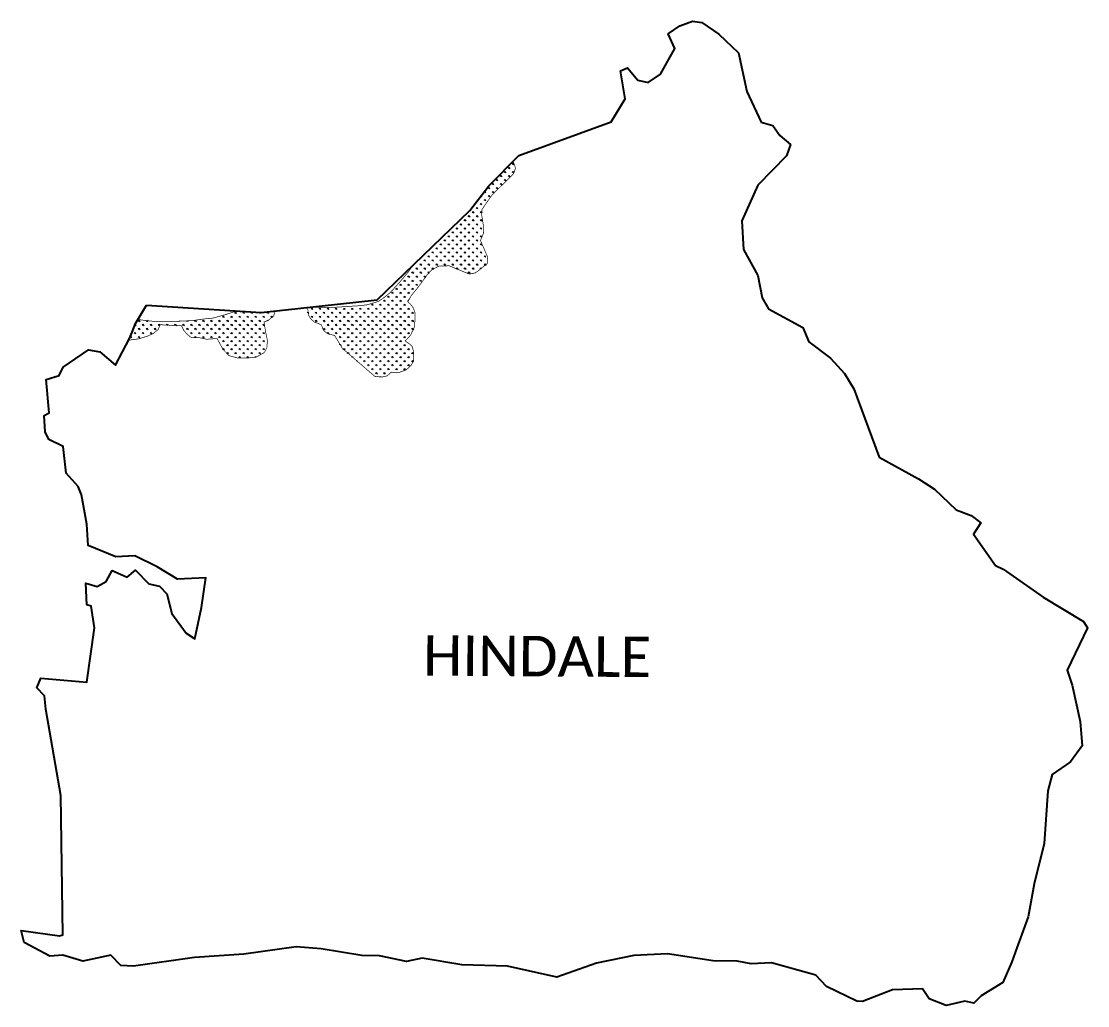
# Model space of a CAD drawing. Header units: metres. Extents: x 331007 to 335767, y 1797829 to 1802221.
import ezdxf

# ---------------------------------------------------------------- set-up
doc = ezdxf.new("R2010")
doc.units = ezdxf.units.M
doc.layers.add('MANGROOVES', color=112, linetype='Continuous')
doc.layers.add('VILLAGE NAME', color=250, linetype='Continuous')

msp = doc.modelspace()

# ---------------------------------------------------------------- hatches: boundary and pattern name
at = {"layer": 'MANGROOVES'}
h = msp.add_hatch(dxfattribs=at)
h.set_pattern_fill('GRASS', color=256)
h.paths.add_polyline_path([(332090.6, 1800879.6), (332108.4, 1800886.3), (332133.8, 1800906.9), (332140.5, 1800929.6), (332077.5, 1800922.7), (331977.7, 1800928.9), (331955, 1800924.5), (331918.5, 1800912.7), (331861.8, 1800897), (331821.4, 1800893.2), (331768.8, 1800885.6), (331683.9, 1800882.2), (331631.4, 1800882.6), (331595, 1800882.9), (331554.6, 1800887.3), (331527.4, 1800890.9), (331517.2, 1800873.6), (331501.1, 1800834.5), (331489.4, 1800805.9), (331485.6, 1800798.7), (331529.3, 1800804.1), (331570.6, 1800816.6), (331597.1, 1800829), (331618, 1800846.2), (331626.7, 1800867.6), (331722.2, 1800862.8), (331731.6, 1800843.3), (331747.2, 1800824.8), (331765.8, 1800810), (331804.3, 1800809.2), (331835.3, 1800802.6), (331881.3, 1800806), (331907.8, 1800756.7), (331934.3, 1800729.8), (331970, 1800719.7), (332013, 1800718.7), (332054.6, 1800722.5), (332092.2, 1800743.8), (332103.4, 1800765.7), (332105.5, 1800798), (332097.8, 1800834.2)])

# ---------------------------------------------------------------- linework, layer by layer
at = {"color": 3}
msp.add_lwpolyline([(331565.2, 1800954.3), (332077.5, 1800922.7), (332596.2, 1800979.1), (333008.9, 1801377.5), (333093.3, 1801488.1), (333228.6, 1801623.3), (333640.8, 1801773.7), (333702.7, 1801875.7), (333682, 1802000.2), (333713, 1802014.1), (333759.2, 1801959.6), (333805.4, 1801949), (333860.7, 1801985.2), (333924.3, 1802100.5), (333895.2, 1802165.6), (333946, 1802200.8), (334003.4, 1802221.5), (334044.6, 1802215.7), (334120.5, 1802164.5), (334208.5, 1802081.6), (334245.3, 1801908.3), (334309.1, 1801771.5), (334362.4, 1801757.1), (334393.4, 1801712), (334441.3, 1801671.4), (334423, 1801621.7), (334295.3, 1801490.3), (334223.1, 1801331.6), (334231, 1801203.8), (334295.2, 1801087), (334314.2, 1800987.3), (334342.6, 1800939.1), (334495.7, 1800855.2), (334522.9, 1800791.5), (334619.3, 1800718), (334681.8, 1800649.9), (334723.6, 1800581.3), (334836.7, 1800276.6), (335012.2, 1800180.2), (335082.9, 1800133.7), (335180.2, 1800041.3), (335247, 1800016.1), (335290, 1799983.5), (335258.2, 1799933.2), (335356, 1799792.9), (335389.9, 1799776.6), (335568.8, 1799651.4), (335748.8, 1799543.2), (335767.3, 1799514.4), (335675.2, 1799326.7), (335697.4, 1799259.3), (335733.1, 1799097), (335743.3, 1798988.4), (335690.8, 1798916.5), (335608.6, 1798860.9), (335589.3, 1798786.9), (335573.1, 1798552.4), (335527.8, 1798372), (335502.4, 1798225), (335451.3, 1798086.2), (335428.8, 1798025), (335389.3, 1797931.6), (335291.2, 1797873.1), (335259.7, 1797840.2), (335219, 1797849.6), (335135.5, 1797828.8), (335060, 1797858.7), (335030, 1797904.6), (334896.7, 1797898.9), (334762, 1797847.9), (334737, 1797848.5), (334600.7, 1797914.1), (334553.1, 1797965.4), (334356.4, 1798019.6), (334265, 1798015.1), (334202, 1798028), (334095.2, 1798028.8), (333891.4, 1798059.5), (333741.2, 1798052.4), (333574.2, 1798017.8), (333397.3, 1797956), (333177.8, 1798005.3), (332973.6, 1798010.5), (332796.9, 1798040.7), (332726.1, 1798025.2), (332606.4, 1798050.7), (332526.6, 1798053.2), (332345.3, 1798082.5), (332233.4, 1798091.9), (332000.4, 1798059.1), (331780.1, 1798043.7), (331508.4, 1798005.6), (331450.6, 1798008.2), (331407.1, 1798053.9), (331282.3, 1798026.8), (331191.9, 1798053.9), (331133.9, 1798050.4), (331019.3, 1798110.2), (331007, 1798163.7), (331176.7, 1798141.1), (331192.7, 1798144.9), (331182.9, 1798767.3), (331116.2, 1799151.5), (331111, 1799210.8), (331076.7, 1799247), (331094.5, 1799290), (331299.7, 1799272.1), (331334, 1799514.2), (331319.4, 1799611.6), (331299.9, 1799616.9), (331295.1, 1799714.4), (331346.3, 1799699.8), (331385.4, 1799721.3), (331411.9, 1799771.2), (331480, 1799740.3), (331516.1, 1799772.5), (331576.6, 1799710.7), (331623.4, 1799700.5), (331656.2, 1799666.3), (331678.6, 1799579.1), (331743.3, 1799491.7), (331781.4, 1799465.5), (331810.8, 1799606.3), (331830.4, 1799737.3), (331704.1, 1799732.1), (331613.3, 1799787.3), (331513.9, 1799835.9), (331428.9, 1799831.3), (331305, 1799881.8), (331299.6, 1799977.9), (331275.3, 1800108.9), (331261.2, 1800145.2), (331207, 1800204.5), (331194.2, 1800324.5), (331129.1, 1800355.8), (331114, 1800389.5), (331108.5, 1800462.3), (331131.5, 1800475), (331118, 1800623.3), (331175.5, 1800641), (331193.6, 1800677.7), (331307.6, 1800755), (331358.2, 1800746.3), (331426.7, 1800686.4), (331489.4, 1800805.9), (331501.1, 1800834.5), (331517.2, 1800873.6), (331565.2, 1800954.3)], dxfattribs=at)
at = {"layer": 'MANGROOVES', "linetype": 'Continuous'}
for p, q in [((333167.5, 1801547.1), (333164.1, 1801550.5)), ((333167.5, 1801547.1), (333167.5, 1801551.9)), ((333167.5, 1801547.1), (333170.9, 1801550.5)), ((333185.5, 1801565.1), (333182.1, 1801568.5)), ((333185.5, 1801565.1), (333185.5, 1801569.9)), ((333185.5, 1801565.1), (333188.8, 1801568.5)), ((333203.4, 1801583.1), (333200.1, 1801586.4)), ((333203.4, 1801547.1), (333200.1, 1801550.5)), ((333203.4, 1801583.1), (333203.4, 1801587.8)), ((333203.4, 1801583.1), (333206.6, 1801586.2)), ((333203.4, 1801547.1), (333203.4, 1801551.9)), ((333203.4, 1801547.1), (333206.8, 1801550.5)), ((333113.6, 1801493.3), (333110.3, 1801496.6)), ((333113.6, 1801493.3), (333113.6, 1801498)), ((333113.6, 1801493.3), (333117, 1801496.6)), ((333131.6, 1801511.2), (333128.2, 1801514.6)), ((333131.6, 1801511.2), (333131.6, 1801516)), ((333131.6, 1801511.2), (333134.9, 1801514.6)), ((333149.5, 1801529.2), (333146.2, 1801532.5)), ((333149.5, 1801493.3), (333146.2, 1801496.6)), ((333149.5, 1801529.2), (333149.5, 1801533.9)), ((333149.5, 1801529.2), (333152.9, 1801532.5)), ((333149.5, 1801493.3), (333149.5, 1801498)), ((333149.5, 1801493.3), (333152.9, 1801496.6)), ((333167.5, 1801511.2), (333164.1, 1801514.6)), ((333167.5, 1801511.2), (333167.5, 1801516)), ((333167.5, 1801511.2), (333170.9, 1801514.6)), ((333185.5, 1801529.2), (333182.1, 1801532.5)), ((333185.5, 1801529.2), (333185.5, 1801533.9)), ((333185.5, 1801529.2), (333188.8, 1801532.5)), ((333077.7, 1801457.3), (333074.3, 1801460.7)), ((333077.7, 1801457.3), (333077.7, 1801462.1)), ((333077.7, 1801457.3), (333081.1, 1801460.7)), ((333095.7, 1801475.3), (333092.3, 1801478.7)), ((333095.7, 1801475.3), (333095.7, 1801480.1)), ((333095.7, 1801475.3), (333099, 1801478.7)), ((333113.6, 1801457.3), (333110.3, 1801460.7)), ((333113.6, 1801457.3), (333113.6, 1801462.1)), ((333113.6, 1801457.3), (333117, 1801460.7)), ((333131.6, 1801475.3), (333128.2, 1801478.7)), ((333131.6, 1801475.3), (333131.6, 1801480.1)), ((333131.6, 1801475.3), (333134.9, 1801478.7)), ((333044.4, 1801424), (333045.1, 1801424.8)), ((333059.7, 1801403.5), (333056.4, 1801406.8)), ((333059.7, 1801439.4), (333057.7, 1801441.5)), ((333059.7, 1801439.4), (333059.7, 1801444.1)), ((333059.7, 1801439.4), (333063.1, 1801442.7)), ((333059.7, 1801403.5), (333059.7, 1801408.2)), ((333059.7, 1801403.5), (333063.1, 1801406.8)), ((333077.7, 1801421.4), (333074.3, 1801424.8)), ((333077.7, 1801421.4), (333077.7, 1801426.2)), ((333077.7, 1801421.4), (333081.1, 1801424.8)), ((333095.7, 1801439.4), (333092.3, 1801442.7)), ((333095.7, 1801439.4), (333095.7, 1801444.1)), ((333095.7, 1801439.4), (333099, 1801442.7)), ((333005.9, 1801349.6), (333002.5, 1801352.9)), ((333005.9, 1801349.6), (333005.9, 1801354.3)), ((333005.9, 1801349.6), (333009.2, 1801352.9)), ((333023.8, 1801367.5), (333020.5, 1801370.9)), ((333023.8, 1801367.5), (333023.8, 1801372.3)), ((333023.8, 1801367.5), (333027.2, 1801370.9)), ((333041.8, 1801385.5), (333038.4, 1801388.9)), ((333041.8, 1801349.6), (333038.4, 1801352.9)), ((333041.8, 1801385.5), (333041.8, 1801390.3)), ((333041.8, 1801385.5), (333045.1, 1801388.9)), ((333041.8, 1801349.6), (333041.8, 1801354.3)), ((333041.8, 1801349.6), (333045.1, 1801352.9)), ((333059.7, 1801367.5), (333056.4, 1801370.9)), ((333059.7, 1801367.5), (333059.7, 1801372.3)), ((333059.7, 1801367.5), (333063, 1801370.8)), ((332969.9, 1801313.7), (332966.6, 1801317)), ((332969.9, 1801313.7), (332969.9, 1801318.4)), ((332969.9, 1801313.7), (332973.3, 1801317)), ((332987.9, 1801331.6), (332984.5, 1801335)), ((332987.9, 1801331.6), (332987.9, 1801336.4)), ((332987.9, 1801331.6), (332991.3, 1801335)), ((333005.9, 1801313.7), (333002.5, 1801317)), ((333005.9, 1801313.7), (333005.9, 1801318.4)), ((333005.9, 1801313.7), (333009.2, 1801317)), ((333023.8, 1801331.6), (333020.5, 1801335)), ((333023.8, 1801331.6), (333023.8, 1801336.4)), ((333023.8, 1801331.6), (333027.2, 1801335)), ((333041.8, 1801313.7), (333038.4, 1801317)), ((333041.8, 1801313.7), (333041.8, 1801318.4)), ((333041.8, 1801313.7), (333045.1, 1801317)), ((333059.7, 1801331.6), (333056.4, 1801335)), ((333059.7, 1801331.6), (333059.7, 1801336.4)), ((333059.7, 1801331.6), (333063.1, 1801335)), ((332916.1, 1801259.8), (332912.7, 1801263.1)), ((332916.1, 1801259.8), (332916.1, 1801264.5)), ((332916.1, 1801259.8), (332919.4, 1801263.1)), ((332934, 1801277.7), (332930.6, 1801281.1)), ((332934, 1801277.7), (332934, 1801282.5)), ((332934, 1801277.7), (332937.4, 1801281.1)), ((332952, 1801295.7), (332948.6, 1801299.1)), ((332952, 1801259.8), (332948.6, 1801263.1)), ((332952, 1801295.7), (332952, 1801300.5)), ((332952, 1801295.7), (332955.3, 1801299.1)), ((332952, 1801259.8), (332952, 1801264.5)), ((332952, 1801259.8), (332955.3, 1801263.1)), ((332969.9, 1801277.7), (332966.6, 1801281.1)), ((332969.9, 1801277.7), (332969.9, 1801282.5)), ((332969.9, 1801277.7), (332973.3, 1801281.1)), ((332987.9, 1801295.7), (332984.5, 1801299.1)), ((332987.9, 1801259.8), (332984.5, 1801263.1)), ((332987.9, 1801295.7), (332987.9, 1801300.5)), ((332987.9, 1801295.7), (332991.3, 1801299.1)), ((332987.9, 1801259.8), (332987.9, 1801264.5)), ((332987.9, 1801259.8), (332991.3, 1801263.1)), ((333005.9, 1801277.7), (333002.5, 1801281.1)), ((333005.9, 1801277.7), (333005.9, 1801282.5)), ((333005.9, 1801277.7), (333009.2, 1801281.1)), ((333023.8, 1801295.7), (333020.5, 1801299.1)), ((333023.8, 1801259.8), (333020.5, 1801263.1)), ((333023.8, 1801295.7), (333023.8, 1801300.5)), ((333023.8, 1801295.7), (333027.2, 1801299.1)), ((333023.8, 1801259.8), (333023.8, 1801264.5)), ((333023.8, 1801259.8), (333027.2, 1801263.1)), ((333041.8, 1801277.7), (333038.4, 1801281.1)), ((333041.8, 1801277.7), (333041.8, 1801282.5)), ((333041.8, 1801277.7), (333045.1, 1801281.1)), ((333059.7, 1801295.7), (333056.4, 1801299.1)), ((333059.7, 1801259.8), (333056.4, 1801263.1)), ((333059.7, 1801295.7), (333059.7, 1801300.5)), ((333059.7, 1801295.7), (333063.1, 1801299.1)), ((333059.7, 1801259.8), (333059.7, 1801264.5)), ((333059.7, 1801259.8), (333063.1, 1801263.1)), ((332862.2, 1801205.9), (332858.8, 1801209.3)), ((332862.2, 1801205.9), (332862.2, 1801210.7)), ((332862.2, 1801205.9), (332865.5, 1801209.3)), ((332880.1, 1801223.9), (332876.8, 1801227.2)), ((332880.1, 1801223.9), (332880.1, 1801228.6)), ((332880.1, 1801223.9), (332883.5, 1801227.2)), ((332898.1, 1801241.8), (332894.7, 1801245.2)), ((332898.1, 1801205.9), (332894.7, 1801209.3)), ((332898.1, 1801241.8), (332898.1, 1801246.6)), ((332898.1, 1801241.8), (332901.5, 1801245.2)), ((332898.1, 1801205.9), (332898.1, 1801210.7)), ((332898.1, 1801205.9), (332901.5, 1801209.3)), ((332916.1, 1801223.9), (332912.7, 1801227.2)), ((332916.1, 1801223.9), (332916.1, 1801228.6)), ((332916.1, 1801223.9), (332919.4, 1801227.2)), ((332934, 1801241.8), (332930.6, 1801245.2)), ((332934, 1801205.9), (332930.6, 1801209.3)), ((332934, 1801241.8), (332934, 1801246.6)), ((332934, 1801241.8), (332937.4, 1801245.2)), ((332934, 1801205.9), (332934, 1801210.7)), ((332934, 1801205.9), (332937.4, 1801209.3)), ((332952, 1801223.9), (332948.6, 1801227.2)), ((332952, 1801223.9), (332952, 1801228.6)), ((332952, 1801223.9), (332955.3, 1801227.2)), ((332969.9, 1801241.8), (332966.6, 1801245.2)), ((332969.9, 1801205.9), (332966.6, 1801209.3)), ((332969.9, 1801241.8), (332969.9, 1801246.6)), ((332969.9, 1801241.8), (332973.3, 1801245.2)), ((332969.9, 1801205.9), (332969.9, 1801210.7)), ((332969.9, 1801205.9), (332973.3, 1801209.3)), ((332987.9, 1801223.9), (332984.5, 1801227.2)), ((332987.9, 1801223.9), (332987.9, 1801228.6)), ((332987.9, 1801223.9), (332991.3, 1801227.2)), ((333005.9, 1801241.8), (333002.5, 1801245.2)), ((333005.9, 1801205.9), (333002.5, 1801209.3)), ((333005.9, 1801241.8), (333005.9, 1801246.6)), ((333005.9, 1801241.8), (333009.2, 1801245.2)), ((333005.9, 1801205.9), (333005.9, 1801210.7)), ((333005.9, 1801205.9), (333009.2, 1801209.3)), ((333023.8, 1801223.9), (333020.5, 1801227.2)), ((333023.8, 1801223.9), (333023.8, 1801228.6)), ((333023.8, 1801223.9), (333027.2, 1801227.2)), ((333041.8, 1801241.8), (333038.4, 1801245.2)), ((333041.8, 1801205.9), (333038.4, 1801209.3)), ((333041.8, 1801241.8), (333041.8, 1801246.6)), ((333041.8, 1801241.8), (333045.1, 1801245.2)), ((333041.8, 1801205.9), (333041.8, 1801210.7)), ((333041.8, 1801205.9), (333045.1, 1801209.3)), ((333059.7, 1801223.9), (333056.4, 1801227.2)), ((333059.7, 1801223.9), (333059.7, 1801228.6)), ((333059.7, 1801223.9), (333063.1, 1801227.2)), ((332826.3, 1801170), (332822.9, 1801173.3)), ((332826.3, 1801170), (332826.3, 1801174.7)), ((332826.3, 1801170), (332829.6, 1801173.3)), ((332844.2, 1801187.9), (332840.8, 1801191.3)), ((332844.2, 1801187.9), (332844.2, 1801192.7)), ((332844.2, 1801187.9), (332847.6, 1801191.3)), ((332862.2, 1801170), (332858.8, 1801173.3)), ((332862.2, 1801170), (332862.2, 1801174.7)), ((332862.2, 1801170), (332865.5, 1801173.3)), ((332880.1, 1801187.9), (332876.8, 1801191.3)), ((332880.1, 1801187.9), (332880.1, 1801192.7)), ((332880.1, 1801187.9), (332883.5, 1801191.3)), ((332898.1, 1801170), (332894.7, 1801173.3)), ((332898.1, 1801170), (332898.1, 1801174.7)), ((332898.1, 1801170), (332901.5, 1801173.3)), ((332916.1, 1801187.9), (332912.7, 1801191.3)), ((332916.1, 1801187.9), (332916.1, 1801192.7)), ((332916.1, 1801187.9), (332919.4, 1801191.3)), ((332934, 1801170), (332930.6, 1801173.3)), ((332934, 1801170), (332934, 1801174.7)), ((332934, 1801170), (332937.4, 1801173.3)), ((332952, 1801187.9), (332948.6, 1801191.3)), ((332952, 1801187.9), (332952, 1801192.7)), ((332952, 1801187.9), (332955.3, 1801191.3)), ((332969.9, 1801170), (332966.6, 1801173.3)), ((332969.9, 1801170), (332969.9, 1801174.7)), ((332969.9, 1801170), (332973.3, 1801173.3)), ((332987.9, 1801187.9), (332984.5, 1801191.3)), ((332987.9, 1801187.9), (332987.9, 1801192.7)), ((332987.9, 1801187.9), (332991.3, 1801191.3)), ((333005.9, 1801170), (333002.5, 1801173.3)), ((333005.9, 1801170), (333005.9, 1801174.7)), ((333005.9, 1801170), (333009.2, 1801173.3)), ((333023.8, 1801187.9), (333020.5, 1801191.3)), ((333023.8, 1801187.9), (333023.8, 1801192.7)), ((333023.8, 1801187.9), (333027.2, 1801191.3)), ((333041.8, 1801170), (333038.4, 1801173.3)), ((333041.8, 1801170), (333041.8, 1801174.7)), ((333041.8, 1801170), (333045.1, 1801173.3)), ((333059.7, 1801187.9), (333056.4, 1801191.3)), ((333059.7, 1801187.9), (333059.7, 1801192.7)), ((333059.7, 1801187.9), (333063.1, 1801191.3)), ((333077.7, 1801170), (333074.3, 1801173.3)), ((333077.7, 1801170), (333077.7, 1801174.7)), ((333077.7, 1801170), (333081.1, 1801173.3)), ((332772.4, 1801116.1), (332769, 1801119.5)), ((332772.4, 1801116.1), (332772.4, 1801120.9)), ((332772.4, 1801116.1), (332775.7, 1801119.5)), ((332790.3, 1801134), (332787, 1801137.4)), ((332790.3, 1801134), (332790.3, 1801138.8)), ((332790.3, 1801134), (332793.7, 1801137.4)), ((332808.3, 1801152), (332804.9, 1801155.4)), ((332808.3, 1801116.1), (332804.9, 1801119.5)), ((332808.3, 1801152), (332808.3, 1801156.8)), ((332808.3, 1801152), (332811.7, 1801155.4)), ((332808.3, 1801116.1), (332808.3, 1801120.9)), ((332808.3, 1801116.1), (332811.7, 1801119.5)), ((332826.3, 1801134), (332822.9, 1801137.4)), ((332826.3, 1801134), (332826.3, 1801138.8)), ((332826.3, 1801134), (332829.6, 1801137.4)), ((332844.2, 1801152), (332840.8, 1801155.4)), ((332844.2, 1801116.1), (332840.8, 1801119.5)), ((332844.2, 1801152), (332844.2, 1801156.8)), ((332844.2, 1801152), (332847.6, 1801155.4)), ((332844.2, 1801116.1), (332844.2, 1801120.9)), ((332844.2, 1801116.1), (332847.6, 1801119.5)), ((332862.2, 1801134), (332858.8, 1801137.4)), ((332862.2, 1801134), (332862.2, 1801138.8)), ((332862.2, 1801134), (332865.5, 1801137.4)), ((332880.1, 1801152), (332876.8, 1801155.4)), ((332880.1, 1801152), (332880.1, 1801156.8)), ((332880.1, 1801152), (332883.5, 1801155.4)), ((332898.1, 1801134), (332894.7, 1801137.4)), ((332898.1, 1801134), (332898.1, 1801138.8)), ((332898.1, 1801134), (332901.5, 1801137.4)), ((332916.1, 1801152), (332912.7, 1801155.4)), ((332916.1, 1801152), (332916.1, 1801156.8)), ((332916.1, 1801152), (332919.4, 1801155.4)), ((332934, 1801134), (332930.6, 1801137.4)), ((332934, 1801134), (332934, 1801138.8)), ((332934, 1801134), (332937.4, 1801137.4)), ((332952, 1801152), (332948.6, 1801155.4)), ((332952, 1801116.1), (332948.6, 1801119.5)), ((332952, 1801152), (332952, 1801156.8)), ((332952, 1801152), (332955.3, 1801155.4)), ((332952, 1801116.1), (332952, 1801120.9)), ((332952, 1801116.1), (332955.3, 1801119.5)), ((332969.9, 1801134), (332966.6, 1801137.4)), ((332969.9, 1801134), (332969.9, 1801138.8)), ((332969.9, 1801134), (332973.3, 1801137.4)), ((332987.9, 1801152), (332984.5, 1801155.4)), ((332987.9, 1801116.1), (332984.5, 1801119.5)), ((332987.9, 1801152), (332987.9, 1801156.8)), ((332987.9, 1801152), (332991.3, 1801155.4)), ((332987.9, 1801116.1), (332987.9, 1801120.9)), ((332987.9, 1801116.1), (332991.3, 1801119.5)), ((333005.9, 1801134), (333002.5, 1801137.4)), ((333005.9, 1801134), (333005.9, 1801138.8)), ((333005.9, 1801134), (333009.2, 1801137.4)), ((333023.8, 1801152), (333020.5, 1801155.4)), ((333023.8, 1801116.1), (333020.5, 1801119.5)), ((333023.8, 1801152), (333023.8, 1801156.8)), ((333023.8, 1801152), (333027.2, 1801155.4)), ((333023.8, 1801116.1), (333023.8, 1801120.9)), ((333023.8, 1801116.1), (333027.2, 1801119.5)), ((333041.8, 1801134), (333038.4, 1801137.4)), ((333041.8, 1801134), (333041.8, 1801138.8)), ((333041.8, 1801134), (333045.1, 1801137.4)), ((333059.7, 1801152), (333056.4, 1801155.4)), ((333058.4, 1801117.5), (333056.4, 1801119.5)), ((333059.7, 1801152), (333059.7, 1801156.8)), ((333059.7, 1801152), (333063.1, 1801155.4)), ((333059.7, 1801118.6), (333059.7, 1801120.9)), ((333077.7, 1801134), (333074.3, 1801137.4)), ((333077.7, 1801134), (333077.7, 1801138.8)), ((333077.7, 1801134), (333081.1, 1801137.4)), ((332718.5, 1801062.2), (332715.1, 1801065.6)), ((332718.5, 1801062.2), (332718.5, 1801067)), ((332718.5, 1801062.2), (332721.9, 1801065.6)), ((332736.4, 1801080.2), (332733.1, 1801083.5)), ((332736.4, 1801080.2), (332736.4, 1801084.9)), ((332736.4, 1801080.2), (332739.8, 1801083.5)), ((332754.4, 1801098.1), (332751, 1801101.5)), ((332754.4, 1801062.2), (332751, 1801065.6)), ((332754.4, 1801098.1), (332754.4, 1801102.9)), ((332754.4, 1801098.1), (332757.8, 1801101.5)), ((332754.4, 1801062.2), (332754.4, 1801067)), ((332754.4, 1801062.2), (332757.8, 1801065.6)), ((332772.4, 1801080.2), (332769, 1801083.5)), ((332772.4, 1801080.2), (332772.4, 1801084.9)), ((332772.4, 1801080.2), (332775.7, 1801083.5)), ((332790.3, 1801098.1), (332787, 1801101.5)), ((332790.3, 1801062.2), (332787, 1801065.6)), ((332790.3, 1801098.1), (332790.3, 1801102.9)), ((332790.3, 1801098.1), (332793.7, 1801101.5)), ((332790.3, 1801062.2), (332790.3, 1801067)), ((332790.3, 1801062.2), (332793.7, 1801065.6)), ((332808.3, 1801080.2), (332804.9, 1801083.5)), ((332808.3, 1801080.2), (332808.3, 1801084.9)), ((332808.3, 1801080.2), (332811.7, 1801083.5)), ((332826.3, 1801098.1), (332822.9, 1801101.5)), ((332826.3, 1801098.1), (332826.3, 1801102.9)), ((332826.3, 1801098.1), (332826.7, 1801098.5)), ((333005.9, 1801098.1), (333002.5, 1801101.5)), ((333005.9, 1801098.1), (333005.9, 1801102.9)), ((333005.9, 1801098.1), (333009.2, 1801101.5)), ((332682.6, 1801026.3), (332679.2, 1801029.7)), ((332682.6, 1801026.3), (332682.6, 1801031)), ((332682.6, 1801026.3), (332685.9, 1801029.7)), ((332700.5, 1801044.2), (332697.2, 1801047.6)), ((332700.5, 1801044.2), (332700.5, 1801049)), ((332700.5, 1801044.2), (332703.9, 1801047.6)), ((332718.5, 1801026.3), (332715.1, 1801029.7)), ((332718.5, 1801026.3), (332718.5, 1801031)), ((332718.5, 1801026.3), (332721.9, 1801029.7)), ((332736.4, 1801044.2), (332733.1, 1801047.6)), ((332736.4, 1801044.2), (332736.4, 1801049)), ((332736.4, 1801044.2), (332739.8, 1801047.6)), ((332754.4, 1801026.3), (332751, 1801029.7)), ((332754.4, 1801026.3), (332754.4, 1801031)), ((332754.4, 1801026.3), (332757.8, 1801029.7)), ((332772.4, 1801044.2), (332769, 1801047.6)), ((332772.4, 1801044.2), (332772.4, 1801049)), ((332772.4, 1801044.2), (332775.7, 1801047.6)), ((332628.7, 1800972.4), (332625.3, 1800975.8)), ((332628.7, 1800972.4), (332628.7, 1800977.2)), ((332628.7, 1800972.4), (332632.1, 1800975.8)), ((332646.6, 1800990.4), (332643.3, 1800993.7)), ((332646.6, 1800990.4), (332646.6, 1800995.1)), ((332646.6, 1800990.4), (332650, 1800993.7)), ((332664.6, 1801008.3), (332661.2, 1801011.7)), ((332664.6, 1800972.4), (332661.2, 1800975.8)), ((332664.6, 1801008.3), (332664.6, 1801013.1)), ((332664.6, 1801008.3), (332668, 1801011.7)), ((332664.6, 1800972.4), (332664.6, 1800977.2)), ((332664.6, 1800972.4), (332668, 1800975.8)), ((332682.6, 1800990.4), (332679.2, 1800993.7)), ((332682.6, 1800990.4), (332682.6, 1800995.1)), ((332682.6, 1800990.4), (332685.9, 1800993.7)), ((332700.5, 1801008.3), (332697.2, 1801011.7)), ((332700.5, 1800972.4), (332697.2, 1800975.8)), ((332700.5, 1801008.3), (332700.5, 1801013.1)), ((332700.5, 1801008.3), (332703.9, 1801011.7)), ((332700.5, 1800972.4), (332700.5, 1800977.2)), ((332700.5, 1800972.4), (332703.9, 1800975.8)), ((332718.5, 1800990.4), (332715.1, 1800993.7)), ((332718.5, 1800990.4), (332718.5, 1800995.1)), ((332718.5, 1800990.4), (332721.9, 1800993.7)), ((332736.4, 1801008.3), (332733.1, 1801011.7)), ((332734.9, 1800974), (332733.1, 1800975.8)), ((332736.4, 1801008.3), (332736.4, 1801013.1)), ((332736.4, 1801008.3), (332739.8, 1801011.7)), ((332736.4, 1800976.8), (332736.4, 1800977.2)), ((332287.4, 1800919.9), (332287.4, 1800923.3)), ((332287.7, 1800918.8), (332290.8, 1800921.9)), ((332305.4, 1800936.5), (332302, 1800939.9)), ((332305.4, 1800936.5), (332305.4, 1800941.2)), ((332305.4, 1800936.5), (332308.8, 1800939.9)), ((332323.4, 1800918.5), (332320, 1800921.9)), ((332323.4, 1800918.5), (332323.4, 1800923.3)), ((332323.4, 1800918.5), (332326.7, 1800921.9)), ((332341.3, 1800936.5), (332338, 1800939.9)), ((332341.3, 1800936.5), (332341.3, 1800941.2)), ((332341.3, 1800936.5), (332344.7, 1800939.9)), ((332359.3, 1800918.5), (332355.9, 1800921.9)), ((332359.3, 1800918.5), (332359.3, 1800923.3)), ((332359.3, 1800918.5), (332362.6, 1800921.9)), ((332377.2, 1800936.5), (332373.9, 1800939.9)), ((332377.2, 1800936.5), (332377.2, 1800941.2)), ((332377.2, 1800936.5), (332380.6, 1800939.9)), ((332395.2, 1800918.5), (332391.8, 1800921.9)), ((332395.2, 1800918.5), (332395.2, 1800923.3)), ((332395.2, 1800918.5), (332398.6, 1800921.9)), ((332413.2, 1800936.5), (332409.8, 1800939.9)), ((332413.2, 1800936.5), (332413.2, 1800941.2)), ((332413.2, 1800936.5), (332416.5, 1800939.9)), ((332431.1, 1800918.5), (332427.8, 1800921.9)), ((332431.1, 1800918.5), (332431.1, 1800923.3)), ((332431.1, 1800918.5), (332434.5, 1800921.9)), ((332449.1, 1800936.5), (332445.7, 1800939.9)), ((332449.1, 1800936.5), (332449.1, 1800941.2)), ((332449.1, 1800936.5), (332452.4, 1800939.9)), ((332467, 1800918.5), (332463.7, 1800921.9)), ((332467, 1800918.5), (332467, 1800923.3)), ((332467, 1800918.5), (332470.4, 1800921.9)), ((332485, 1800936.5), (332481.6, 1800939.9)), ((332485, 1800936.5), (332485, 1800941.2)), ((332485, 1800936.5), (332488.4, 1800939.9)), ((332503, 1800918.5), (332499.6, 1800921.9)), ((332503, 1800918.5), (332503, 1800923.3)), ((332503, 1800918.5), (332506.3, 1800921.9)), ((332520.9, 1800936.5), (332517.6, 1800939.9)), ((332520.9, 1800936.5), (332520.9, 1800941.2)), ((332520.9, 1800936.5), (332524.3, 1800939.9)), ((332538.9, 1800918.5), (332535.5, 1800921.9)), ((332538.9, 1800954.4), (332538.4, 1800954.9)), ((332538.9, 1800954.4), (332539.5, 1800955.1)), ((332538.9, 1800954.4), (332538.9, 1800955)), ((332538.9, 1800918.5), (332538.9, 1800923.3)), ((332538.9, 1800918.5), (332542.3, 1800921.9)), ((332556.8, 1800936.5), (332553.5, 1800939.9)), ((332556.8, 1800936.5), (332556.8, 1800941.2)), ((332556.8, 1800936.5), (332560.2, 1800939.9)), ((332574.8, 1800954.4), (332571.4, 1800957.8)), ((332574.8, 1800918.5), (332571.4, 1800921.9)), ((332574.8, 1800954.4), (332574.8, 1800959.2)), ((332574.8, 1800954.4), (332578.2, 1800957.8)), ((332574.8, 1800918.5), (332574.8, 1800923.3)), ((332574.8, 1800918.5), (332578.2, 1800921.9)), ((332592.8, 1800936.5), (332589.4, 1800939.9)), ((332592.8, 1800936.5), (332592.8, 1800941.2)), ((332592.8, 1800936.5), (332596.1, 1800939.9)), ((332610.7, 1800954.4), (332607.4, 1800957.8)), ((332610.7, 1800918.5), (332607.4, 1800921.9)), ((332610.7, 1800954.4), (332610.7, 1800959.2)), ((332610.7, 1800954.4), (332614.1, 1800957.8)), ((332610.7, 1800918.5), (332610.7, 1800923.3)), ((332610.7, 1800918.5), (332614.1, 1800921.9)), ((332628.7, 1800936.5), (332625.3, 1800939.9)), ((332628.7, 1800936.5), (332628.7, 1800941.2)), ((332628.7, 1800936.5), (332632.1, 1800939.9)), ((332646.6, 1800954.4), (332643.3, 1800957.8)), ((332646.6, 1800918.5), (332643.3, 1800921.9)), ((332646.6, 1800954.4), (332646.6, 1800959.2)), ((332646.6, 1800954.4), (332650, 1800957.8)), ((332646.6, 1800918.5), (332646.6, 1800923.3)), ((332646.6, 1800918.5), (332650, 1800921.9)), ((332664.6, 1800936.5), (332661.2, 1800939.9)), ((332664.6, 1800936.5), (332664.6, 1800941.2)), ((332664.6, 1800936.5), (332668, 1800939.9)), ((332682.6, 1800954.4), (332679.2, 1800957.8)), ((332682.6, 1800918.5), (332679.2, 1800921.9)), ((332682.6, 1800954.4), (332682.6, 1800959.2)), ((332682.6, 1800954.4), (332685.9, 1800957.8)), ((332682.6, 1800918.5), (332682.6, 1800923.3)), ((332682.6, 1800918.5), (332685.9, 1800921.9)), ((332700.5, 1800936.5), (332697.2, 1800939.9)), ((332700.5, 1800936.5), (332700.5, 1800941.2)), ((332700.5, 1800936.5), (332703.9, 1800939.9)), ((332718.5, 1800954.4), (332715.1, 1800957.8)), ((332718.5, 1800918.5), (332715.1, 1800921.9)), ((332718.5, 1800954.4), (332718.5, 1800959.2)), ((332718.5, 1800954.4), (332721.9, 1800957.8)), ((332718.5, 1800918.5), (332718.5, 1800923.3)), ((332718.5, 1800918.5), (332721.9, 1800921.9)), ((332736.4, 1800936.5), (332733.1, 1800939.9)), ((332736.4, 1800936.5), (332736.4, 1800941.2)), ((332736.4, 1800936.5), (332739.8, 1800939.9)), ((332754.4, 1800918.5), (332751, 1800921.9)), ((332754.4, 1800918.5), (332754.4, 1800923.3)), ((332754.4, 1800918.5), (332757.8, 1800921.9)), ((332305.4, 1800900.6), (332302, 1800903.9)), ((332305.4, 1800900.6), (332305.4, 1800905.3)), ((332305.4, 1800900.6), (332308.8, 1800903.9)), ((332323.4, 1800882.6), (332320, 1800886)), ((332323.4, 1800882.6), (332323.4, 1800887.4)), ((332323.4, 1800882.6), (332326.7, 1800886)), ((332341.3, 1800900.6), (332338, 1800903.9)), ((332341.3, 1800900.6), (332341.3, 1800905.3)), ((332341.3, 1800900.6), (332344.7, 1800903.9)), ((332359.3, 1800882.6), (332355.9, 1800886)), ((332359.3, 1800882.6), (332359.3, 1800887.4)), ((332359.3, 1800882.6), (332362.6, 1800886)), ((332377.2, 1800900.6), (332373.9, 1800903.9)), ((332377.2, 1800900.6), (332377.2, 1800905.3)), ((332377.2, 1800900.6), (332380.6, 1800903.9)), ((332395.2, 1800882.6), (332391.8, 1800886)), ((332395.2, 1800882.6), (332395.2, 1800887.4)), ((332395.2, 1800882.6), (332398.6, 1800886)), ((332413.2, 1800900.6), (332409.8, 1800903.9)), ((332413.2, 1800900.6), (332413.2, 1800905.3)), ((332413.2, 1800900.6), (332416.5, 1800903.9)), ((332431.1, 1800882.6), (332427.8, 1800886)), ((332431.1, 1800882.6), (332431.1, 1800887.4)), ((332431.1, 1800882.6), (332434.5, 1800886)), ((332449.1, 1800900.6), (332445.7, 1800903.9)), ((332449.1, 1800900.6), (332449.1, 1800905.3)), ((332449.1, 1800900.6), (332452.4, 1800903.9)), ((332467, 1800882.6), (332463.7, 1800886)), ((332467, 1800882.6), (332467, 1800887.4)), ((332467, 1800882.6), (332470.4, 1800886)), ((332485, 1800900.6), (332481.6, 1800903.9)), ((332485, 1800900.6), (332485, 1800905.3)), ((332485, 1800900.6), (332488.4, 1800903.9)), ((332503, 1800882.6), (332499.6, 1800886)), ((332503, 1800882.6), (332503, 1800887.4)), ((332503, 1800882.6), (332506.3, 1800886)), ((332520.9, 1800900.6), (332517.6, 1800903.9)), ((332520.9, 1800900.6), (332520.9, 1800905.3)), ((332520.9, 1800900.6), (332524.3, 1800903.9)), ((332538.9, 1800882.6), (332535.5, 1800886)), ((332538.9, 1800882.6), (332538.9, 1800887.4)), ((332538.9, 1800882.6), (332542.3, 1800886)), ((332556.8, 1800900.6), (332553.5, 1800903.9)), ((332556.8, 1800900.6), (332556.8, 1800905.3)), ((332556.8, 1800900.6), (332560.2, 1800903.9)), ((332574.8, 1800882.6), (332571.4, 1800886)), ((332574.8, 1800882.6), (332574.8, 1800887.4)), ((332574.8, 1800882.6), (332578.2, 1800886)), ((332592.8, 1800900.6), (332589.4, 1800903.9)), ((332592.8, 1800900.6), (332592.8, 1800905.3)), ((332592.8, 1800900.6), (332596.1, 1800903.9)), ((332610.7, 1800882.6), (332607.4, 1800886)), ((332610.7, 1800882.6), (332610.7, 1800887.4)), ((332610.7, 1800882.6), (332614.1, 1800886)), ((332628.7, 1800900.6), (332625.3, 1800903.9)), ((332628.7, 1800900.6), (332628.7, 1800905.3)), ((332628.7, 1800900.6), (332632.1, 1800903.9)), ((332646.6, 1800882.6), (332643.3, 1800886)), ((332646.6, 1800882.6), (332646.6, 1800887.4)), ((332646.6, 1800882.6), (332650, 1800886)), ((332664.6, 1800900.6), (332661.2, 1800903.9)), ((332664.6, 1800900.6), (332664.6, 1800905.3)), ((332664.6, 1800900.6), (332668, 1800903.9)), ((332682.6, 1800882.6), (332679.2, 1800886)), ((332682.6, 1800882.6), (332682.6, 1800887.4)), ((332682.6, 1800882.6), (332685.9, 1800886)), ((332700.5, 1800900.6), (332697.2, 1800903.9)), ((332700.5, 1800900.6), (332700.5, 1800905.3)), ((332700.5, 1800900.6), (332703.9, 1800903.9)), ((332718.5, 1800882.6), (332715.1, 1800886)), ((332718.5, 1800882.6), (332718.5, 1800887.4)), ((332718.5, 1800882.6), (332721.9, 1800886)), ((332736.4, 1800900.6), (332733.1, 1800903.9)), ((332736.4, 1800900.6), (332736.4, 1800905.3)), ((332736.4, 1800900.6), (332739.8, 1800903.9)), ((332754.4, 1800882.6), (332751, 1800886)), ((332754.4, 1800882.6), (332754.4, 1800887.4)), ((332754.4, 1800882.6), (332757.8, 1800886)), ((332359.3, 1800846.7), (332355.9, 1800850)), ((332359.3, 1800846.7), (332359.3, 1800851.4)), ((332359.3, 1800846.7), (332362.6, 1800850)), ((332377.2, 1800864.6), (332373.9, 1800868)), ((332377.2, 1800828.7), (332373.9, 1800832.1)), ((332377.2, 1800864.6), (332377.2, 1800869.4)), ((332377.2, 1800864.6), (332380.6, 1800868)), ((332377.2, 1800828.7), (332377.2, 1800833.5)), ((332377.2, 1800828.7), (332380.6, 1800832.1)), ((332395.2, 1800846.7), (332391.8, 1800850)), ((332395.2, 1800846.7), (332395.2, 1800851.4)), ((332395.2, 1800846.7), (332398.6, 1800850)), ((332413.2, 1800864.6), (332409.8, 1800868)), ((332413.2, 1800828.7), (332409.8, 1800832.1)), ((332413.2, 1800864.6), (332413.2, 1800869.4)), ((332413.2, 1800864.6), (332416.5, 1800868)), ((332413.2, 1800828.7), (332413.2, 1800833.5)), ((332413.2, 1800828.7), (332416.5, 1800832.1)), ((332431.1, 1800846.7), (332427.8, 1800850)), ((332431.1, 1800846.7), (332431.1, 1800851.4)), ((332431.1, 1800846.7), (332434.5, 1800850)), ((332449.1, 1800864.6), (332445.7, 1800868)), ((332449.1, 1800828.7), (332445.7, 1800832.1)), ((332449.1, 1800864.6), (332449.1, 1800869.4)), ((332449.1, 1800864.6), (332452.4, 1800868)), ((332449.1, 1800828.7), (332449.1, 1800833.5)), ((332449.1, 1800828.7), (332452.4, 1800832.1)), ((332467, 1800846.7), (332463.7, 1800850)), ((332467, 1800846.7), (332467, 1800851.4)), ((332467, 1800846.7), (332470.4, 1800850)), ((332485, 1800864.6), (332481.6, 1800868)), ((332485, 1800828.7), (332481.6, 1800832.1)), ((332485, 1800864.6), (332485, 1800869.4)), ((332485, 1800864.6), (332488.4, 1800868)), ((332485, 1800828.7), (332485, 1800833.5)), ((332485, 1800828.7), (332488.4, 1800832.1)), ((332503, 1800846.7), (332499.6, 1800850)), ((332503, 1800846.7), (332503, 1800851.4)), ((332503, 1800846.7), (332506.3, 1800850)), ((332520.9, 1800864.6), (332517.6, 1800868)), ((332520.9, 1800828.7), (332517.6, 1800832.1)), ((332520.9, 1800864.6), (332520.9, 1800869.4)), ((332520.9, 1800864.6), (332524.3, 1800868)), ((332520.9, 1800828.7), (332520.9, 1800833.5)), ((332520.9, 1800828.7), (332524.3, 1800832.1)), ((332538.9, 1800846.7), (332535.5, 1800850)), ((332538.9, 1800846.7), (332538.9, 1800851.4)), ((332538.9, 1800846.7), (332542.3, 1800850)), ((332556.8, 1800864.6), (332553.5, 1800868)), ((332556.8, 1800828.7), (332553.5, 1800832.1)), ((332556.8, 1800864.6), (332556.8, 1800869.4)), ((332556.8, 1800864.6), (332560.2, 1800868)), ((332556.8, 1800828.7), (332556.8, 1800833.5)), ((332556.8, 1800828.7), (332560.2, 1800832.1)), ((332574.8, 1800846.7), (332571.4, 1800850)), ((332574.8, 1800846.7), (332574.8, 1800851.4)), ((332574.8, 1800846.7), (332578.2, 1800850)), ((332592.8, 1800864.6), (332589.4, 1800868)), ((332592.8, 1800828.7), (332589.4, 1800832.1)), ((332592.8, 1800864.6), (332592.8, 1800869.4)), ((332592.8, 1800864.6), (332596.1, 1800868)), ((332592.8, 1800828.7), (332592.8, 1800833.5)), ((332592.8, 1800828.7), (332596.1, 1800832.1)), ((332610.7, 1800846.7), (332607.4, 1800850)), ((332610.7, 1800846.7), (332610.7, 1800851.4)), ((332610.7, 1800846.7), (332614.1, 1800850)), ((332628.7, 1800864.6), (332625.3, 1800868)), ((332628.7, 1800828.7), (332625.3, 1800832.1)), ((332628.7, 1800864.6), (332628.7, 1800869.4)), ((332628.7, 1800864.6), (332632.1, 1800868)), ((332628.7, 1800828.7), (332628.7, 1800833.5)), ((332628.7, 1800828.7), (332632.1, 1800832.1)), ((332646.6, 1800846.7), (332643.3, 1800850)), ((332646.6, 1800846.7), (332646.6, 1800851.4)), ((332646.6, 1800846.7), (332650, 1800850)), ((332664.6, 1800864.6), (332661.2, 1800868)), ((332664.6, 1800828.7), (332661.2, 1800832.1)), ((332664.6, 1800864.6), (332664.6, 1800869.4)), ((332664.6, 1800864.6), (332668, 1800868)), ((332664.6, 1800828.7), (332664.6, 1800833.5)), ((332664.6, 1800828.7), (332668, 1800832.1)), ((332682.6, 1800846.7), (332679.2, 1800850)), ((332682.6, 1800846.7), (332682.6, 1800851.4)), ((332682.6, 1800846.7), (332685.9, 1800850)), ((332700.5, 1800864.6), (332697.2, 1800868)), ((332700.5, 1800828.7), (332697.2, 1800832.1)), ((332700.5, 1800864.6), (332700.5, 1800869.4)), ((332700.5, 1800864.6), (332703.9, 1800868)), ((332700.5, 1800828.7), (332700.5, 1800833.5)), ((332700.5, 1800828.7), (332703.9, 1800832.1)), ((332718.5, 1800846.7), (332715.1, 1800850)), ((332718.5, 1800846.7), (332718.5, 1800851.4)), ((332718.5, 1800846.7), (332721.9, 1800850)), ((332736.4, 1800864.6), (332733.1, 1800868)), ((332736.4, 1800828.7), (332733.1, 1800832.1)), ((332736.4, 1800864.6), (332736.4, 1800869.4)), ((332736.4, 1800864.6), (332739.8, 1800868)), ((332736.4, 1800828.7), (332736.4, 1800833.5)), ((332736.4, 1800828.7), (332739.8, 1800832.1)), ((332754.4, 1800846.7), (332751, 1800850)), ((332754.4, 1800846.7), (332754.4, 1800851.4)), ((332754.4, 1800846.7), (332757.8, 1800850)), ((332431.1, 1800810.8), (332427.8, 1800814.1)), ((332431.1, 1800810.8), (332431.1, 1800815.5)), ((332431.1, 1800810.8), (332434.5, 1800814.1)), ((332431.1, 1800777.3), (332431.1, 1800779.6)), ((332449.1, 1800792.8), (332445.7, 1800796.2)), ((332449.1, 1800792.8), (332449.1, 1800797.6)), ((332449.1, 1800792.8), (332452.4, 1800796.2)), ((332467, 1800810.8), (332463.7, 1800814.1)), ((332467, 1800810.8), (332467, 1800815.5)), ((332467, 1800810.8), (332470.4, 1800814.1)), ((332467, 1800774.8), (332467, 1800779.6)), ((332485, 1800792.8), (332481.6, 1800796.2)), ((332485, 1800792.8), (332485, 1800797.6)), ((332485, 1800792.8), (332488.4, 1800796.2)), ((332503, 1800810.8), (332499.6, 1800814.1)), ((332503, 1800810.8), (332503, 1800815.5)), ((332503, 1800810.8), (332506.3, 1800814.1)), ((332503, 1800774.8), (332503, 1800779.6)), ((332520.9, 1800792.8), (332517.6, 1800796.2)), ((332520.9, 1800792.8), (332520.9, 1800797.6)), ((332520.9, 1800792.8), (332524.3, 1800796.2)), ((332538.9, 1800810.8), (332535.5, 1800814.1)), ((332538.9, 1800810.8), (332538.9, 1800815.5)), ((332538.9, 1800810.8), (332542.3, 1800814.1)), ((332538.9, 1800774.8), (332538.9, 1800779.6)), ((332556.8, 1800792.8), (332553.5, 1800796.2)), ((332556.8, 1800792.8), (332556.8, 1800797.6)), ((332556.8, 1800792.8), (332560.2, 1800796.2)), ((332574.8, 1800810.8), (332571.4, 1800814.1)), ((332574.8, 1800810.8), (332574.8, 1800815.5)), ((332574.8, 1800810.8), (332578.2, 1800814.1)), ((332574.8, 1800774.8), (332574.8, 1800779.6)), ((332592.8, 1800792.8), (332589.4, 1800796.2)), ((332592.8, 1800792.8), (332592.8, 1800797.6)), ((332592.8, 1800792.8), (332596.1, 1800796.2)), ((332610.7, 1800810.8), (332607.4, 1800814.1)), ((332610.7, 1800810.8), (332610.7, 1800815.5)), ((332610.7, 1800810.8), (332614.1, 1800814.1)), ((332610.7, 1800774.8), (332610.7, 1800779.6)), ((332628.7, 1800792.8), (332625.3, 1800796.2)), ((332628.7, 1800792.8), (332628.7, 1800797.6)), ((332628.7, 1800792.8), (332632.1, 1800796.2)), ((332646.6, 1800810.8), (332643.3, 1800814.1)), ((332646.6, 1800810.8), (332646.6, 1800815.5)), ((332646.6, 1800810.8), (332650, 1800814.1)), ((332646.6, 1800774.8), (332646.6, 1800779.6)), ((332664.6, 1800792.8), (332661.2, 1800796.2)), ((332664.6, 1800792.8), (332664.6, 1800797.6)), ((332664.6, 1800792.8), (332668, 1800796.2)), ((332682.6, 1800810.8), (332679.2, 1800814.1)), ((332682.6, 1800810.8), (332682.6, 1800815.5)), ((332682.6, 1800810.8), (332685.9, 1800814.1)), ((332682.6, 1800774.8), (332682.6, 1800779.6)), ((332700.5, 1800792.8), (332697.2, 1800796.2)), ((332700.5, 1800792.8), (332700.5, 1800797.6)), ((332700.5, 1800792.8), (332703.9, 1800796.2)), ((332718.5, 1800810.8), (332715.1, 1800814.1)), ((332718.5, 1800810.8), (332718.5, 1800815.5)), ((332718.5, 1800810.8), (332721.9, 1800814.1)), ((332718.5, 1800774.8), (332718.5, 1800779.6)), ((332432.1, 1800775.8), (332434.5, 1800778.2)), ((332449.1, 1800756.9), (332445.7, 1800760.2)), ((332449.1, 1800756.9), (332449.1, 1800761.6)), ((332449.1, 1800756.9), (332452.4, 1800760.2)), ((332467, 1800774.8), (332463.7, 1800778.2)), ((332466.7, 1800739.3), (332463.7, 1800742.3)), ((332467, 1800774.8), (332470.4, 1800778.2)), ((332467, 1800739), (332467, 1800743.7)), ((332467.1, 1800738.9), (332470.4, 1800742.3)), ((332485, 1800756.9), (332481.6, 1800760.2)), ((332485, 1800756.9), (332485, 1800761.6)), ((332485, 1800756.9), (332488.4, 1800760.2)), ((332503, 1800774.8), (332499.6, 1800778.2)), ((332503, 1800738.9), (332499.6, 1800742.3)), ((332503, 1800774.8), (332506.3, 1800778.2)), ((332503, 1800738.9), (332503, 1800743.7)), ((332503, 1800738.9), (332506.3, 1800742.3)), ((332520.9, 1800756.9), (332517.6, 1800760.2)), ((332520.9, 1800756.9), (332520.9, 1800761.6)), ((332520.9, 1800756.9), (332524.3, 1800760.2)), ((332538.9, 1800774.8), (332535.5, 1800778.2)), ((332538.9, 1800738.9), (332535.5, 1800742.3)), ((332538.9, 1800774.8), (332542.3, 1800778.2)), ((332538.9, 1800738.9), (332538.9, 1800743.7)), ((332538.9, 1800738.9), (332542.3, 1800742.3)), ((332556.8, 1800756.9), (332553.5, 1800760.2)), ((332556.8, 1800756.9), (332556.8, 1800761.6)), ((332556.8, 1800756.9), (332560.2, 1800760.2)), ((332574.8, 1800774.8), (332571.4, 1800778.2)), ((332574.8, 1800738.9), (332571.4, 1800742.3)), ((332574.8, 1800774.8), (332578.2, 1800778.2)), ((332574.8, 1800738.9), (332574.8, 1800743.7)), ((332574.8, 1800738.9), (332578.2, 1800742.3)), ((332592.8, 1800756.9), (332589.4, 1800760.2)), ((332592.8, 1800756.9), (332592.8, 1800761.6)), ((332592.8, 1800756.9), (332596.1, 1800760.2)), ((332610.7, 1800774.8), (332607.4, 1800778.2)), ((332610.7, 1800738.9), (332607.4, 1800742.3)), ((332610.7, 1800774.8), (332614.1, 1800778.2)), ((332610.7, 1800738.9), (332610.7, 1800743.7)), ((332610.7, 1800738.9), (332614.1, 1800742.3)), ((332628.7, 1800756.9), (332625.3, 1800760.2)), ((332628.7, 1800756.9), (332628.7, 1800761.6)), ((332628.7, 1800756.9), (332632.1, 1800760.2)), ((332646.6, 1800774.8), (332643.3, 1800778.2)), ((332646.6, 1800738.9), (332643.3, 1800742.3)), ((332646.6, 1800774.8), (332650, 1800778.2)), ((332646.6, 1800738.9), (332646.6, 1800743.7)), ((332646.6, 1800738.9), (332650, 1800742.3)), ((332664.6, 1800756.9), (332661.2, 1800760.2)), ((332664.6, 1800756.9), (332664.6, 1800761.6)), ((332664.6, 1800756.9), (332668, 1800760.2)), ((332682.6, 1800774.8), (332679.2, 1800778.2)), ((332682.6, 1800738.9), (332679.2, 1800742.3)), ((332682.6, 1800774.8), (332685.9, 1800778.2)), ((332682.6, 1800738.9), (332682.6, 1800743.7)), ((332682.6, 1800738.9), (332685.9, 1800742.3)), ((332700.5, 1800756.9), (332697.2, 1800760.2)), ((332700.5, 1800756.9), (332700.5, 1800761.6)), ((332700.5, 1800756.9), (332703.9, 1800760.2)), ((332718.5, 1800774.8), (332715.1, 1800778.2)), ((332718.5, 1800738.9), (332715.1, 1800742.3)), ((332718.5, 1800774.8), (332721.9, 1800778.2)), ((332718.5, 1800738.9), (332718.5, 1800743.7)), ((332718.5, 1800738.9), (332721.9, 1800742.3)), ((332736.4, 1800756.9), (332733.1, 1800760.2)), ((332736.4, 1800756.9), (332736.4, 1800761.6)), ((332736.4, 1800756.9), (332739.8, 1800760.2)), ((332754.4, 1800738.9), (332751, 1800742.3)), ((332754.4, 1800738.9), (332754.4, 1800743.7)), ((332754.4, 1800738.9), (332757.8, 1800742.3)), ((332485, 1800723.4), (332485, 1800725.7)), ((332486.3, 1800722.3), (332488.4, 1800724.3)), ((332505.6, 1800705.6), (332506.3, 1800706.4)), ((332520.9, 1800721), (332517.6, 1800724.3)), ((332520.9, 1800721), (332520.9, 1800725.7)), ((332520.9, 1800721), (332524.3, 1800724.3)), ((332538.9, 1800703), (332535.5, 1800706.4)), ((332538.9, 1800703), (332538.9, 1800707.8)), ((332538.9, 1800703), (332542.3, 1800706.4)), ((332556.8, 1800721), (332553.5, 1800724.3)), ((332556.8, 1800685), (332553.5, 1800688.4)), ((332556.8, 1800721), (332556.8, 1800725.7)), ((332556.8, 1800721), (332560.2, 1800724.3)), ((332556.8, 1800685), (332556.8, 1800689.8)), ((332556.8, 1800685), (332560.2, 1800688.4)), ((332574.8, 1800703), (332571.4, 1800706.4)), ((332574.8, 1800703), (332574.8, 1800707.8)), ((332574.8, 1800703), (332578.2, 1800706.4)), ((332592.8, 1800721), (332589.4, 1800724.3)), ((332592.8, 1800685), (332589.4, 1800688.4)), ((332592.8, 1800721), (332592.8, 1800725.7)), ((332592.8, 1800721), (332596.1, 1800724.3)), ((332592.8, 1800685), (332592.8, 1800689.8)), ((332592.8, 1800685), (332596.1, 1800688.4)), ((332610.7, 1800703), (332607.4, 1800706.4)), ((332610.7, 1800703), (332610.7, 1800707.8)), ((332610.7, 1800703), (332614.1, 1800706.4)), ((332628.7, 1800721), (332625.3, 1800724.3)), ((332628.7, 1800685), (332625.3, 1800688.4)), ((332628.7, 1800721), (332628.7, 1800725.7)), ((332628.7, 1800721), (332632.1, 1800724.3)), ((332628.7, 1800685), (332628.7, 1800689.8)), ((332628.7, 1800685), (332632.1, 1800688.4)), ((332646.6, 1800703), (332643.3, 1800706.4)), ((332646.6, 1800703), (332646.6, 1800707.8)), ((332646.6, 1800703), (332650, 1800706.4)), ((332664.6, 1800721), (332661.2, 1800724.3)), ((332664.6, 1800685), (332661.2, 1800688.4)), ((332664.6, 1800721), (332664.6, 1800725.7)), ((332664.6, 1800721), (332668, 1800724.3)), ((332664.6, 1800685), (332664.6, 1800689.8)), ((332664.6, 1800685), (332668, 1800688.4)), ((332682.6, 1800703), (332679.2, 1800706.4)), ((332682.6, 1800703), (332682.6, 1800707.8)), ((332682.6, 1800703), (332685.9, 1800706.4)), ((332700.5, 1800721), (332697.2, 1800724.3)), ((332700.5, 1800685), (332697.2, 1800688.4)), ((332700.5, 1800721), (332700.5, 1800725.7)), ((332700.5, 1800721), (332703.9, 1800724.3)), ((332700.5, 1800685), (332700.5, 1800689.8)), ((332700.5, 1800685), (332703.9, 1800688.4)), ((332718.5, 1800703), (332715.1, 1800706.4)), ((332718.5, 1800703), (332718.5, 1800707.8)), ((332718.5, 1800703), (332721.9, 1800706.4)), ((332736.4, 1800721), (332733.1, 1800724.3)), ((332736.4, 1800685), (332733.1, 1800688.4)), ((332736.4, 1800721), (332736.4, 1800725.7)), ((332736.4, 1800721), (332739.8, 1800724.3)), ((332736.4, 1800685), (332736.4, 1800689.8)), ((332736.4, 1800685), (332739.8, 1800688.4)), ((332754.4, 1800703), (332751, 1800706.4)), ((332754.4, 1800703), (332754.4, 1800707.8)), ((332754.4, 1800703), (332757.8, 1800706.4)), ((332574.8, 1800667.1), (332571.4, 1800670.4)), ((332574.8, 1800667.1), (332574.8, 1800671.8)), ((332574.8, 1800667.1), (332578.2, 1800670.4)), ((332592.8, 1800649.1), (332589.4, 1800652.5)), ((332592.8, 1800649.1), (332592.8, 1800653.9)), ((332592.8, 1800649.1), (332596.1, 1800652.5)), ((332610.7, 1800667.1), (332607.4, 1800670.4)), ((332610.7, 1800667.1), (332610.7, 1800671.8)), ((332610.7, 1800667.1), (332614.1, 1800670.4)), ((332628.7, 1800649.1), (332625.3, 1800652.5)), ((332628.7, 1800649.1), (332628.7, 1800653.9)), ((332628.7, 1800649.1), (332632.1, 1800652.5)), ((332646.6, 1800667.1), (332643.3, 1800670.4)), ((332646.6, 1800667.1), (332646.6, 1800671.8)), ((332646.6, 1800667.1), (332650, 1800670.4)), ((332682.6, 1800667.1), (332679.2, 1800670.4)), ((332682.6, 1800667.1), (332682.6, 1800671.8)), ((332682.6, 1800667.1), (332685.9, 1800670.4)), ((332718.5, 1800667.1), (332715.1, 1800670.4)), ((332718.5, 1800667.1), (332718.5, 1800671.8)), ((332718.5, 1800667.1), (332721.9, 1800670.4)), ((332607.4, 1800634.5), (332607.4, 1800634.5)), ((332610.7, 1800634.1), (332610.7, 1800635.9)), ((332613.4, 1800633.9), (332614.1, 1800634.5))]:
    msp.add_line(p, q, dxfattribs=at)
at = {"layer": 'MANGROOVES', "const_width": 3.03, "flags": 128}
for points in [[(332758, 1801135.3), (332732.3, 1801100.3), (332691.5, 1801052.1), (332654.8, 1801012), (332630.4, 1800991.9), (332601.9, 1800972), (332577.6, 1800964.1), (332549.3, 1800956.2), (332516.9, 1800952.4), (332460.3, 1800948.8), (332403.7, 1800945.2), (332343.1, 1800945.7), (332326.9, 1800945.8), (332285.3, 1800944.4), (332286.9, 1800922.5), (332289.9, 1800908.4), (332298.8, 1800894.1), (332315.1, 1800879.5), (332346.6, 1800867.4), (332354.6, 1800844.9), (332365.4, 1800833.9), (332377.3, 1800826.4), (332405.3, 1800819.8), (332440.5, 1800761.9), (332518, 1800694.8), (332585.3, 1800637), (332615.2, 1800633.7), (332640, 1800639.2), (332658.6, 1800655.8), (332693.8, 1800654.5), (332725.4, 1800666.3), (332746.1, 1800685.3), (332758.7, 1800707), (332758.6, 1800744.2), (332752.5, 1800769.1), (332739.8, 1800781.9), (332720.4, 1800795.2), (332729.2, 1800803.5), (332745, 1800821.3), (332761, 1800855.3), (332764.1, 1800883.8), (332764.4, 1800922), (332755.6, 1800944.7), (332745.3, 1800957.8), (332732.6, 1800969.8), (332747.7, 1800997.5), (332780.4, 1801037.6), (332816.8, 1801087.4), (332839.2, 1801112.7), (332871.3, 1801129), (332916.4, 1801130.7), (333006.8, 1801093.6), (333034, 1801099), (333056.6, 1801116), (333087.3, 1801141.2), (333088.4, 1801170.2), (333074.6, 1801202.4), (333056.7, 1801243.2), (333070.3, 1801275.8), (333069.3, 1801313.8), (333062.1, 1801358), (333063.8, 1801382.6), (333106.8, 1801444.9), (333180.1, 1801517.1), (333204.5, 1801541.1), (333212.8, 1801565.3), (333208.9, 1801581.5), (333201.6, 1801596.3)], [(331485.6, 1800798.7), (331529.3, 1800804.1), (331570.6, 1800816.6), (331597.1, 1800829), (331618, 1800846.2), (331626.7, 1800867.6), (331722.2, 1800862.8), (331731.6, 1800843.3), (331747.2, 1800824.8), (331765.8, 1800810), (331804.3, 1800809.2), (331835.3, 1800802.6), (331881.3, 1800806), (331907.8, 1800756.7), (331934.3, 1800729.8), (331970, 1800719.7), (332013, 1800718.7), (332054.6, 1800722.5), (332092.2, 1800743.8), (332103.4, 1800765.7), (332105.5, 1800798), (332097.8, 1800834.2), (332090.6, 1800879.6), (332108.4, 1800886.3), (332133.8, 1800906.9), (332140.5, 1800929.6)], [(331485.6, 1800798.7), (331529.3, 1800804.1), (331570.6, 1800816.6), (331597.1, 1800829), (331618, 1800846.2), (331626.7, 1800867.6), (331722.2, 1800862.8), (331731.6, 1800843.3), (331747.2, 1800824.8), (331765.8, 1800810), (331804.3, 1800809.2), (331835.3, 1800802.6), (331881.3, 1800806), (331907.8, 1800756.7), (331934.3, 1800729.8), (331970, 1800719.7), (332013, 1800718.7), (332054.6, 1800722.5), (332092.2, 1800743.8), (332103.4, 1800765.7), (332105.5, 1800798), (332097.8, 1800834.2), (332090.6, 1800879.6), (332108.4, 1800886.3), (332133.8, 1800906.9), (332140.5, 1800929.6)], [(331977.7, 1800928.9), (331955, 1800924.5), (331918.5, 1800912.7), (331861.8, 1800897), (331821.4, 1800893.2), (331768.8, 1800885.6), (331683.9, 1800882.2), (331631.4, 1800882.6), (331595, 1800882.9), (331554.6, 1800887.3), (331527.4, 1800890.9)], [(331977.7, 1800928.9), (331955, 1800924.5), (331918.5, 1800912.7), (331861.8, 1800897), (331821.4, 1800893.2), (331768.8, 1800885.6), (331683.9, 1800882.2), (331631.4, 1800882.6), (331595, 1800882.9), (331554.6, 1800887.3), (331527.4, 1800890.9)]]:
    msp.add_lwpolyline(points, dxfattribs=at)

# ---------------------------------------------------------------- texts
at = {"layer": 'VILLAGE NAME', "insert": (332801.3, 1799482.1), "char_height": 180.345, "attachment_point": 1, "rotation": 359.6139}
msp.add_mtext_dynamic_manual_height_columns('{\\fCalibri|b0|i0|c0|p34;HINDALE}', width=1779.605, gutter_width=901.7, heights=[0], dxfattribs=at)

doc.saveas('drawing.dxf')
